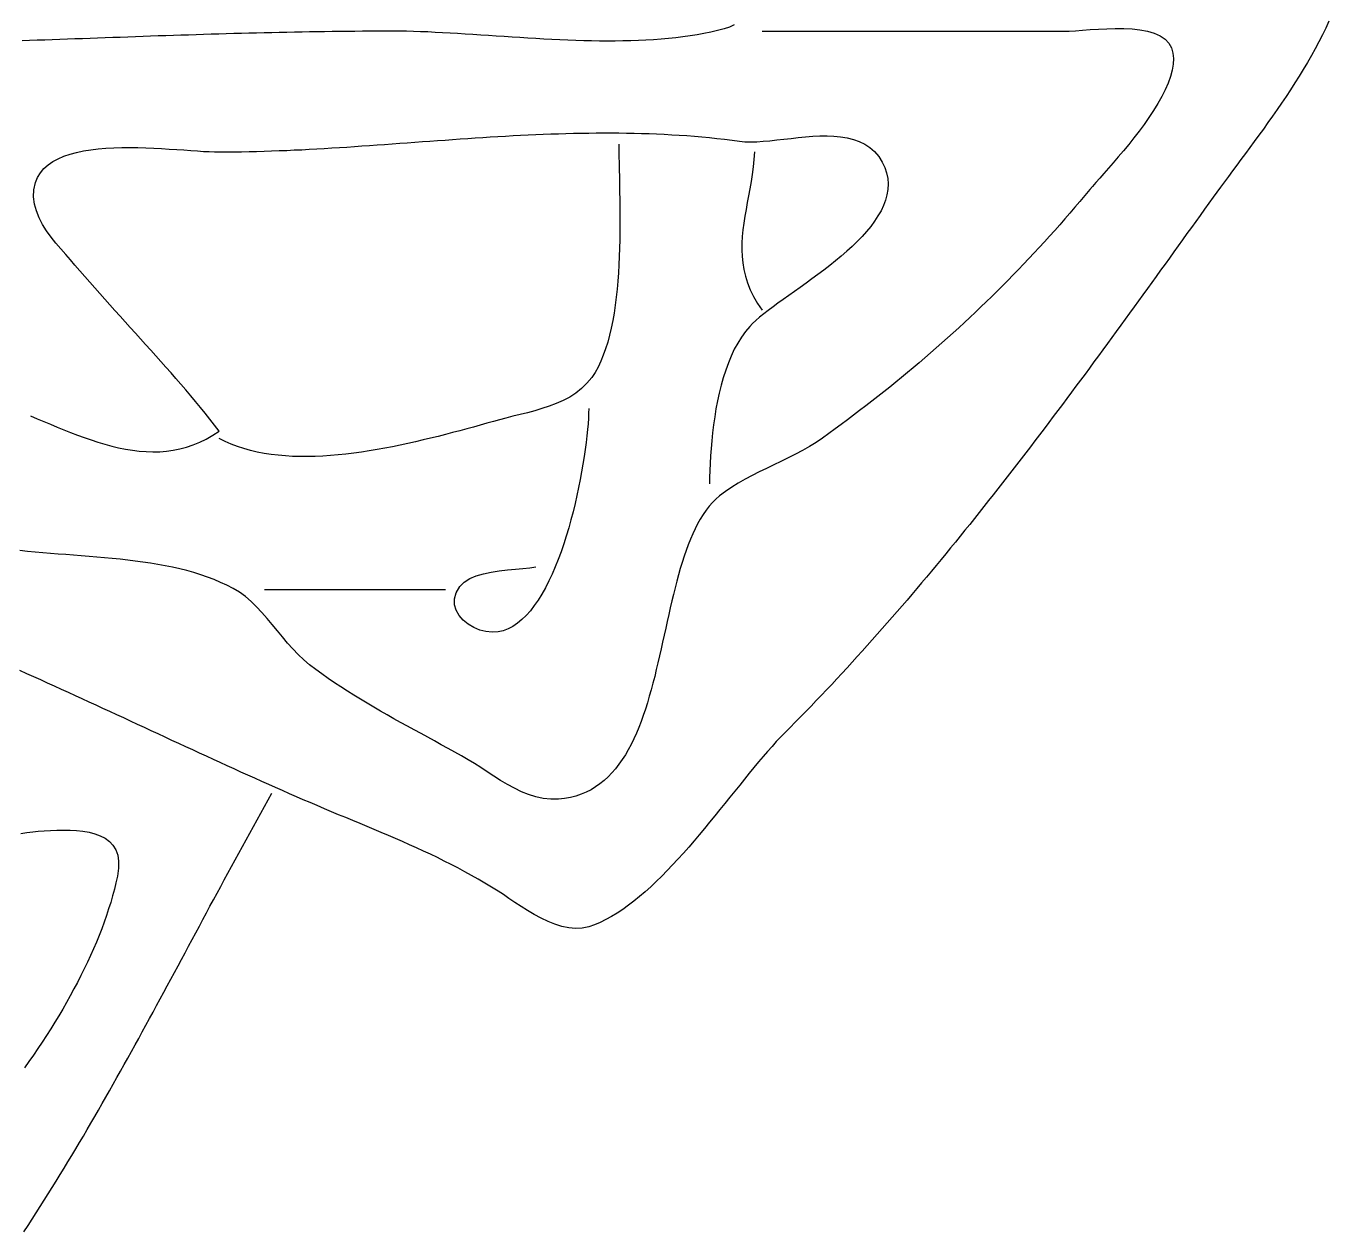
# Model space of a CAD drawing. Header units: millimetres. Extents: x 11 to 803, y 3 to 1113.
# Drawn here: x 627.9 to 800.7, y 557.8 to 717.6 of the extents above; entities that cross this region are included whole.
import ezdxf

# ---------------------------------------------------------------- set-up
doc = ezdxf.new("R2010")
doc.units = ezdxf.units.MM
doc.layers.add('0_0_0', color=3, linetype='Continuous')

msp = doc.modelspace()

# ---------------------------------------------------------------- linework, layer by layer
at = {"layer": '0_0_0'}
for points in [[(800.67, 718.24), (800.25, 717.33), (799.8, 716.42), (799.33, 715.5), (798.85, 714.59), (798.34, 713.68), (797.81, 712.77), (797.27, 711.86), (796.71, 710.95), (796.15, 710.06), (795.57, 709.16), (794.98, 708.27), (794.39, 707.39), (793.79, 706.52), (793.19, 705.65), (792.59, 704.8), (791.98, 703.95), (791.38, 703.12), (790.78, 702.29), (790.18, 701.48), (789.59, 700.69), (789.01, 699.91), (788.44, 699.14), (787.89, 698.39), (787.34, 697.66), (786.81, 696.94), (786.3, 696.25), (785.8, 695.57), (785.33, 694.92), (784.75, 694.11), (784.17, 693.31), (783.59, 692.5), (783.01, 691.69), (782.43, 690.89), (781.85, 690.08), (781.27, 689.27), (780.69, 688.46), (780.1, 687.65), (779.52, 686.84), (778.94, 686.03), (778.36, 685.22), (777.77, 684.41), (777.19, 683.6), (776.6, 682.79), (776.01, 681.98), (775.43, 681.17), (774.84, 680.36), (774.25, 679.55), (773.66, 678.74), (773.07, 677.94), (772.48, 677.13), (771.89, 676.32), (771.3, 675.51), (770.71, 674.7), (770.11, 673.89), (769.52, 673.08), (768.92, 672.27), (768.33, 671.47), (767.73, 670.66), (767.13, 669.85), (766.53, 669.05), (765.93, 668.24), (765.33, 667.44), (764.73, 666.63), (764.12, 665.83), (763.52, 665.03), (762.91, 664.23), (762.3, 663.43), (761.69, 662.63), (761.09, 661.83), (760.47, 661.03), (759.86, 660.23), (759.25, 659.44), (758.63, 658.64), (758.02, 657.85), (757.4, 657.06), (756.78, 656.26), (756.16, 655.47), (755.54, 654.69), (754.91, 653.9), (754.29, 653.11), (753.66, 652.33), (753.04, 651.54), (752.41, 650.76), (751.78, 649.98), (751.14, 649.2), (750.51, 648.42), (749.87, 647.65), (749.24, 646.87), (748.6, 646.1), (747.96, 645.33), (747.31, 644.56), (746.67, 643.8), (746.02, 643.03), (745.37, 642.27), (744.73, 641.51), (744.07, 640.75), (743.42, 639.99), (742.76, 639.23), (742.11, 638.48), (741.45, 637.73), (740.79, 636.98), (740.12, 636.23), (739.46, 635.49), (738.79, 634.75), (738.12, 634.01), (737.45, 633.27), (736.78, 632.53), (736.1, 631.8), (735.42, 631.07), (734.74, 630.34), (734.06, 629.62), (733.38, 628.9), (732.69, 628.18), (732, 627.46), (731.31, 626.75), (730.62, 626.03), (729.92, 625.32), (729.22, 624.62), (728.52, 623.92), (727.97, 623.35), (727.4, 622.75), (726.83, 622.11), (726.24, 621.45), (725.65, 620.76), (725.04, 620.05), (724.43, 619.31), (723.81, 618.55), (723.18, 617.78), (722.54, 616.99), (721.9, 616.19), (721.24, 615.38), (720.58, 614.56), (719.92, 613.73), (719.24, 612.9), (718.56, 612.07), (717.88, 611.24), (717.19, 610.41), (716.49, 609.59), (715.79, 608.78), (715.08, 607.98), (714.36, 607.19), (713.65, 606.41), (712.93, 605.66), (712.2, 604.92), (711.47, 604.2), (710.74, 603.51), (710, 602.85), (709.26, 602.22), (708.52, 601.61), (707.78, 601.05), (707.03, 600.51), (706.28, 600.02), (705.53, 599.57), (704.78, 599.16), (704.03, 598.79), (703.28, 598.47), (702.52, 598.21), (701.67, 598.02), (700.79, 597.97), (699.89, 598.05), (698.97, 598.25), (698.05, 598.54), (697.13, 598.91), (696.21, 599.35), (695.31, 599.84), (694.42, 600.36), (693.57, 600.9), (692.74, 601.44), (691.95, 601.97), (691.21, 602.47), (690.52, 602.92), (689.65, 603.46), (688.77, 604), (687.88, 604.52), (686.99, 605.02), (686.1, 605.51), (685.19, 606), (684.29, 606.46), (683.38, 606.92), (682.46, 607.37), (681.54, 607.81), (680.62, 608.24), (679.69, 608.67), (678.76, 609.08), (677.83, 609.5), (676.9, 609.9), (675.96, 610.3), (675.02, 610.7), (674.08, 611.1), (673.14, 611.49), (672.2, 611.89), (671.25, 612.28), (670.31, 612.67), (669.36, 613.06), (668.41, 613.46), (667.47, 613.86), (666.52, 614.26), (665.6, 614.66), (664.68, 615.05), (663.76, 615.45), (662.84, 615.85), (661.93, 616.26), (661.01, 616.66), (660.09, 617.07), (659.17, 617.48), (658.26, 617.89), (657.34, 618.3), (656.42, 618.71), (655.51, 619.13), (654.59, 619.54), (653.68, 619.96), (652.76, 620.38), (651.85, 620.8), (650.93, 621.22), (650.02, 621.64), (649.1, 622.06), (648.19, 622.49), (647.27, 622.91), (646.36, 623.33), (645.44, 623.76), (644.53, 624.18), (643.62, 624.6), (642.7, 625.03), (641.79, 625.45), (640.87, 625.88), (639.95, 626.3), (639.04, 626.72), (638.12, 627.15), (637.21, 627.57), (636.29, 627.99), (635.37, 628.41), (634.46, 628.83), (633.54, 629.25), (632.62, 629.67), (631.7, 630.09), (630.78, 630.51), (629.86, 630.92), (628.94, 631.34), (628.02, 631.75), (627.1, 632.16)], [(725.52, 716.92), (765.52, 716.92), (766.24, 716.93), (767.08, 716.98), (768.01, 717.05), (769.03, 717.12), (770.1, 717.19), (771.21, 717.25), (772.34, 717.28), (773.47, 717.27), (774.56, 717.22), (775.61, 717.11), (776.6, 716.93), (777.49, 716.67), (778.28, 716.32), (778.94, 715.87), (779.44, 715.31), (779.78, 714.69), (779.98, 714.02), (780.06, 713.3), (780.03, 712.54), (779.9, 711.73), (779.67, 710.9), (779.36, 710.03), (778.97, 709.15), (778.51, 708.24), (778, 707.33), (777.43, 706.41), (776.81, 705.49), (776.17, 704.57), (775.5, 703.67), (774.81, 702.78), (774.12, 701.91), (773.42, 701.07), (772.74, 700.26), (772.07, 699.48), (771.44, 698.75), (770.83, 698.07), (770.28, 697.44), (769.77, 696.86), (769.33, 696.35), (768.96, 695.92), (768.3, 695.13), (767.65, 694.35), (766.98, 693.57), (766.32, 692.79), (765.65, 692.03), (764.98, 691.26), (764.31, 690.5), (763.63, 689.75), (762.95, 689), (762.27, 688.26), (761.58, 687.52), (760.89, 686.78), (760.19, 686.05), (759.5, 685.32), (758.8, 684.6), (758.09, 683.88), (757.38, 683.17), (756.67, 682.46), (755.96, 681.76), (755.24, 681.06), (754.52, 680.36), (753.79, 679.67), (753.06, 678.98), (752.33, 678.29), (751.59, 677.61), (750.85, 676.94), (750.11, 676.26), (749.36, 675.6), (748.61, 674.93), (747.85, 674.27), (747.09, 673.61), (746.32, 672.96), (745.56, 672.31), (744.78, 671.67), (744.01, 671.02), (743.23, 670.39), (742.44, 669.75), (741.65, 669.12), (740.86, 668.49), (740.06, 667.87), (739.26, 667.25), (738.45, 666.63), (737.64, 666.01), (736.83, 665.4), (736.01, 664.79), (735.19, 664.19), (734.36, 663.59), (733.52, 662.99), (732.67, 662.41), (731.78, 661.86), (730.87, 661.35), (729.93, 660.85), (728.98, 660.37), (728.01, 659.9), (727.05, 659.43), (726.08, 658.97), (725.12, 658.5), (724.18, 658.03), (723.25, 657.54), (722.35, 657.02), (721.49, 656.49), (720.66, 655.92), (719.87, 655.32), (719.39, 654.9), (718.93, 654.44), (718.5, 653.94), (718.09, 653.41), (717.7, 652.85), (717.32, 652.25), (716.97, 651.62), (716.63, 650.97), (716.31, 650.28), (716, 649.58), (715.71, 648.84), (715.43, 648.08), (715.16, 647.31), (714.91, 646.51), (714.66, 645.69), (714.42, 644.86), (714.19, 644.01), (713.97, 643.15), (713.76, 642.27), (713.54, 641.39), (713.34, 640.49), (713.13, 639.59), (712.93, 638.69), (712.73, 637.77), (712.53, 636.86), (712.33, 635.94), (712.13, 635.03), (711.92, 634.12), (711.71, 633.21), (711.49, 632.3), (711.27, 631.4), (711.04, 630.51), (710.81, 629.63), (710.56, 628.76), (710.3, 627.9), (710.04, 627.06), (709.76, 626.23), (709.47, 625.42), (709.16, 624.63), (708.84, 623.86), (708.5, 623.11), (708.15, 622.38), (707.77, 621.68), (707.38, 621), (706.97, 620.36), (706.54, 619.74), (706.08, 619.16), (705.6, 618.6), (705.1, 618.08), (704.57, 617.6), (704.02, 617.15), (703.44, 616.75), (702.83, 616.38), (702.19, 616.06), (701.52, 615.78), (700.82, 615.54), (700.09, 615.35), (699.32, 615.21), (698.52, 615.12), (697.5, 615.1), (696.5, 615.21), (695.52, 615.42), (694.55, 615.73), (693.6, 616.11), (692.67, 616.57), (691.75, 617.07), (690.85, 617.61), (689.96, 618.17), (689.08, 618.74), (688.22, 619.3), (687.37, 619.84), (686.52, 620.35), (685.65, 620.85), (684.76, 621.35), (683.87, 621.85), (682.98, 622.34), (682.09, 622.84), (681.19, 623.33), (680.29, 623.82), (679.39, 624.31), (678.49, 624.8), (677.59, 625.29), (676.69, 625.79), (675.8, 626.29), (674.91, 626.8), (674.02, 627.31), (673.13, 627.83), (672.26, 628.36), (671.39, 628.89), (670.52, 629.44), (669.66, 629.99), (668.82, 630.55), (667.98, 631.13), (667.15, 631.72), (666.33, 632.32), (665.52, 632.93), (664.75, 633.58), (664.01, 634.28), (663.3, 635.03), (662.6, 635.82), (661.92, 636.63), (661.24, 637.45), (660.57, 638.26), (659.89, 639.07), (659.2, 639.86), (658.49, 640.61), (657.76, 641.32), (657.01, 641.97), (656.21, 642.55), (655.38, 643.05), (654.56, 643.47), (653.72, 643.86), (652.85, 644.22), (651.97, 644.56), (651.08, 644.87), (650.16, 645.15), (649.24, 645.41), (648.29, 645.64), (647.34, 645.86), (646.37, 646.06), (645.4, 646.24), (644.41, 646.4), (643.41, 646.55), (642.41, 646.68), (641.4, 646.81), (640.38, 646.92), (639.36, 647.02), (638.34, 647.12), (637.31, 647.21), (636.28, 647.29), (635.25, 647.37), (634.22, 647.45), (633.19, 647.53), (632.17, 647.61), (631.15, 647.69), (630.13, 647.78), (629.12, 647.87), (628.11, 647.96), (627.11, 648.07)], [(721.81, 717.77), (721.18, 717.47), (720.47, 717.23), (719.59, 717.01), (718.71, 716.8), (717.81, 716.61), (716.89, 716.44), (715.96, 716.29), (715.01, 716.16), (714.06, 716.04), (713.09, 715.94), (712.11, 715.85), (711.12, 715.78), (710.12, 715.72), (709.11, 715.67), (708.09, 715.64), (707.07, 715.62), (706.04, 715.6), (705, 715.6), (703.96, 715.61), (702.91, 715.63), (701.86, 715.65), (700.81, 715.69), (699.75, 715.73), (698.7, 715.77), (697.64, 715.82), (696.58, 715.88), (695.52, 715.94), (694.47, 716), (693.41, 716.07), (692.36, 716.13), (691.31, 716.2), (690.27, 716.27), (689.23, 716.34), (688.2, 716.41), (687.17, 716.48), (686.15, 716.54), (685.14, 716.6), (684.14, 716.66), (683.15, 716.72), (682.17, 716.76), (681.19, 716.81), (680.23, 716.84), (679.29, 716.87), (678.35, 716.9), (677.43, 716.91), (676.52, 716.92), (675.52, 716.91), (674.52, 716.91), (673.52, 716.91), (672.52, 716.9), (671.52, 716.89), (670.52, 716.89), (669.52, 716.87), (668.51, 716.86), (667.51, 716.85), (666.51, 716.83), (665.51, 716.82), (664.51, 716.8), (663.5, 716.78), (662.5, 716.76), (661.5, 716.74), (660.49, 716.72), (659.49, 716.7), (658.49, 716.67), (657.48, 716.65), (656.48, 716.62), (655.48, 716.59), (654.47, 716.56), (653.47, 716.54), (652.46, 716.51), (651.46, 716.48), (650.46, 716.44), (649.45, 716.41), (648.45, 716.38), (647.45, 716.35), (646.44, 716.31), (645.44, 716.28), (644.43, 716.25), (643.43, 716.21), (642.43, 716.18), (641.42, 716.14), (640.42, 716.1), (639.42, 716.07), (638.41, 716.03), (637.41, 716), (636.41, 715.96), (635.41, 715.92), (634.4, 715.89), (633.4, 715.85), (632.4, 715.81), (631.4, 715.78), (630.39, 715.74), (629.39, 715.71), (628.39, 715.67), (627.39, 715.64)], [(628.52, 665.92), (629.39, 665.55), (630.27, 665.18), (631.15, 664.81), (632.04, 664.44), (632.94, 664.08), (633.83, 663.73), (634.74, 663.38), (635.64, 663.05), (636.55, 662.74), (637.46, 662.44), (638.37, 662.17), (639.28, 661.93), (640.19, 661.71), (641.1, 661.53), (642.02, 661.37), (642.93, 661.26), (643.83, 661.19), (644.74, 661.16), (645.64, 661.18), (646.54, 661.24), (647.43, 661.36), (648.32, 661.54), (649.21, 661.77), (650.08, 662.07), (650.96, 662.42), (651.82, 662.85), (652.68, 663.35), (653.52, 663.92), (652.91, 664.71), (652.3, 665.49), (651.67, 666.28), (651.04, 667.05), (650.4, 667.83), (649.76, 668.6), (649.11, 669.36), (648.46, 670.13), (647.8, 670.89), (647.14, 671.64), (646.47, 672.4), (645.8, 673.15), (645.13, 673.9), (644.45, 674.65), (643.78, 675.4), (643.1, 676.15), (642.42, 676.9), (641.74, 677.64), (641.06, 678.39), (640.39, 679.14), (639.71, 679.89), (639.03, 680.63), (638.36, 681.38), (637.69, 682.13), (637.02, 682.89), (636.36, 683.64), (635.7, 684.4), (635.04, 685.15), (634.39, 685.92), (633.81, 686.59), (633.18, 687.3), (632.53, 688.05), (631.88, 688.82), (631.25, 689.62), (630.65, 690.46), (630.11, 691.31), (629.65, 692.19), (629.29, 693.09), (629.04, 694.01), (628.92, 694.94), (628.97, 695.89), (629.18, 696.86), (629.46, 697.54), (629.84, 698.15), (630.3, 698.71), (630.85, 699.2), (631.48, 699.63), (632.17, 700.01), (632.93, 700.34), (633.75, 700.62), (634.62, 700.85), (635.54, 701.05), (636.5, 701.2), (637.49, 701.32), (638.51, 701.41), (639.55, 701.47), (640.61, 701.5), (641.67, 701.5), (642.74, 701.49), (643.8, 701.46), (644.86, 701.42), (645.9, 701.37), (646.91, 701.3), (647.9, 701.24), (648.86, 701.17), (649.77, 701.11), (650.64, 701.05), (651.46, 700.99), (652.21, 700.95), (652.9, 700.93), (653.52, 700.92), (654.52, 700.92), (655.51, 700.93), (656.5, 700.94), (657.5, 700.96), (658.49, 700.98), (659.49, 701.01), (660.48, 701.04), (661.48, 701.08), (662.48, 701.12), (663.47, 701.17), (664.47, 701.21), (665.47, 701.27), (666.47, 701.32), (667.46, 701.38), (668.46, 701.44), (669.46, 701.5), (670.46, 701.56), (671.46, 701.63), (672.46, 701.7), (673.46, 701.77), (674.46, 701.84), (675.46, 701.91), (676.46, 701.98), (677.46, 702.06), (678.46, 702.13), (679.46, 702.2), (680.47, 702.28), (681.47, 702.35), (682.47, 702.42), (683.47, 702.49), (684.47, 702.57), (685.47, 702.64), (686.48, 702.7), (687.48, 702.77), (688.48, 702.84), (689.48, 702.9), (690.49, 702.96), (691.49, 703.02), (692.49, 703.07), (693.49, 703.13), (694.5, 703.17), (695.5, 703.22), (696.5, 703.26), (697.5, 703.3), (698.51, 703.33), (699.51, 703.36), (700.51, 703.39), (701.51, 703.41), (702.52, 703.42), (703.52, 703.43), (704.52, 703.44), (705.52, 703.44), (706.52, 703.43), (707.53, 703.42), (708.53, 703.4), (709.53, 703.37), (710.53, 703.34), (711.53, 703.3), (712.53, 703.25), (713.53, 703.2), (714.53, 703.14), (715.53, 703.07), (716.53, 702.99), (717.53, 702.9), (718.53, 702.81), (719.53, 702.7), (720.53, 702.59), (721.53, 702.47), (722.52, 702.33), (723.24, 702.27), (724.01, 702.25), (724.82, 702.27), (725.67, 702.32), (726.56, 702.4), (727.47, 702.5), (728.4, 702.6), (729.35, 702.71), (730.31, 702.82), (731.27, 702.91), (732.23, 702.98), (733.18, 703.03), (734.12, 703.04), (735.04, 703.01), (735.93, 702.92), (736.79, 702.78), (737.62, 702.58), (738.4, 702.3), (739.13, 701.95), (739.8, 701.5), (740.42, 700.96), (740.97, 700.32), (741.44, 699.57), (741.78, 698.84), (742.02, 698.12), (742.17, 697.39), (742.22, 696.67), (742.19, 695.95), (742.07, 695.24), (741.88, 694.53), (741.61, 693.82), (741.28, 693.12), (740.88, 692.42), (740.43, 691.73), (739.92, 691.05), (739.36, 690.37), (738.76, 689.7), (738.12, 689.04), (737.44, 688.39), (736.73, 687.74), (736, 687.1), (735.25, 686.48), (734.48, 685.86), (733.7, 685.26), (732.91, 684.66), (732.13, 684.08), (731.34, 683.51), (730.56, 682.95), (729.8, 682.4), (729.05, 681.87), (728.32, 681.35), (727.62, 680.85), (726.96, 680.36), (726.32, 679.89), (725.73, 679.43), (725.19, 678.99), (724.69, 678.57), (724.25, 678.16), (723.87, 677.77), (723.3, 677.1), (722.77, 676.37), (722.28, 675.58), (721.83, 674.75), (721.42, 673.86), (721.04, 672.94), (720.69, 671.98), (720.37, 670.99), (720.09, 669.98), (719.83, 668.95), (719.6, 667.9), (719.4, 666.85), (719.23, 665.79), (719.07, 664.73), (718.94, 663.68), (718.83, 662.63), (718.74, 661.61), (718.66, 660.61), (718.61, 659.63), (718.57, 658.69), (718.54, 657.78), (718.52, 656.92)], [(706.52, 701.92), (706.53, 701.13), (706.54, 700.3), (706.55, 699.43), (706.57, 698.53), (706.59, 697.59), (706.61, 696.62), (706.62, 695.63), (706.64, 694.61), (706.65, 693.57), (706.66, 692.51), (706.66, 691.44), (706.66, 690.35), (706.64, 689.26), (706.62, 688.16), (706.58, 687.06), (706.53, 685.96), (706.47, 684.87), (706.39, 683.78), (706.3, 682.7), (706.18, 681.64), (706.05, 680.59), (705.9, 679.56), (705.72, 678.55), (705.52, 677.57), (705.3, 676.62), (705.05, 675.7), (704.77, 674.81), (704.46, 673.97), (704.13, 673.16), (703.76, 672.4), (703.36, 671.69), (702.92, 671.02), (702.29, 670.24), (701.58, 669.55), (700.82, 668.94), (700, 668.41), (699.13, 667.95), (698.22, 667.55), (697.29, 667.2), (696.33, 666.89), (695.37, 666.61), (694.39, 666.35), (693.42, 666.11), (692.46, 665.87), (691.52, 665.62), (690.71, 665.4), (689.88, 665.17), (689.03, 664.94), (688.15, 664.7), (687.26, 664.45), (686.35, 664.2), (685.42, 663.96), (684.48, 663.71), (683.52, 663.46), (682.55, 663.21), (681.56, 662.97), (680.57, 662.73), (679.57, 662.49), (678.56, 662.27), (677.54, 662.05), (676.52, 661.84), (675.49, 661.65), (674.46, 661.46), (673.43, 661.29), (672.39, 661.13), (671.36, 660.99), (670.33, 660.86), (669.3, 660.75), (668.28, 660.67), (667.26, 660.6), (666.25, 660.55), (665.25, 660.53), (664.26, 660.54), (663.27, 660.56), (662.3, 660.62), (661.35, 660.7), (660.4, 660.81), (659.48, 660.96), (658.57, 661.13), (657.67, 661.34), (656.8, 661.58), (655.95, 661.86), (655.12, 662.17), (654.31, 662.52), (653.52, 662.92)], [(724.52, 700.92), (724.44, 699.91), (724.33, 698.92), (724.2, 697.94), (724.05, 696.99), (723.88, 696.04), (723.71, 695.11), (723.54, 694.19), (723.38, 693.28), (723.22, 692.38), (723.09, 691.48), (722.97, 690.59), (722.89, 689.71), (722.84, 688.83), (722.83, 687.95), (722.87, 687.07), (722.95, 686.19), (723.1, 685.31), (723.31, 684.43), (723.59, 683.54), (723.95, 682.64), (724.38, 681.74), (724.91, 680.83), (725.52, 679.92)], [(702.52, 666.92), (702.51, 666.3), (702.48, 665.63), (702.43, 664.89), (702.36, 664.11), (702.28, 663.27), (702.17, 662.39), (702.05, 661.47), (701.92, 660.52), (701.76, 659.54), (701.59, 658.52), (701.4, 657.49), (701.19, 656.44), (700.96, 655.37), (700.72, 654.3), (700.45, 653.22), (700.17, 652.14), (699.87, 651.07), (699.55, 650), (699.21, 648.95), (698.86, 647.92), (698.48, 646.9), (698.08, 645.91), (697.67, 644.96), (697.24, 644.04), (696.79, 643.15), (696.32, 642.31), (695.82, 641.52), (695.31, 640.78), (694.79, 640.1), (694.24, 639.48), (693.67, 638.93), (693.08, 638.44), (692.47, 638.03), (691.84, 637.7), (691.19, 637.45), (690.52, 637.29), (689.73, 637.24), (688.9, 637.33), (688.08, 637.54), (687.28, 637.88), (686.54, 638.32), (685.89, 638.86), (685.35, 639.48), (684.96, 640.16), (684.74, 640.9), (684.73, 641.68), (684.95, 642.49), (685.43, 643.31), (686, 643.89), (686.74, 644.36), (687.6, 644.72), (688.57, 645.01), (689.6, 645.22), (690.67, 645.38), (691.75, 645.51), (692.8, 645.61), (693.81, 645.7), (694.72, 645.8), (695.52, 645.92)], [(659.52, 642.92), (683.52, 642.92)], [(627.64, 557.76), (628.19, 558.6), (628.73, 559.44), (629.27, 560.28), (629.81, 561.12), (630.34, 561.96), (630.87, 562.81), (631.4, 563.66), (631.92, 564.5), (632.45, 565.35), (632.96, 566.2), (633.48, 567.05), (633.99, 567.9), (634.5, 568.76), (635.01, 569.61), (635.52, 570.47), (636.02, 571.32), (636.52, 572.18), (637.02, 573.04), (637.51, 573.9), (638.01, 574.76), (638.5, 575.62), (638.99, 576.48), (639.48, 577.35), (639.97, 578.21), (640.45, 579.08), (640.93, 579.94), (641.42, 580.81), (641.9, 581.68), (642.38, 582.55), (642.86, 583.41), (643.33, 584.28), (643.81, 585.15), (644.29, 586.03), (644.76, 586.9), (645.23, 587.77), (645.71, 588.64), (646.18, 589.52), (646.65, 590.39), (647.12, 591.27), (647.6, 592.14), (648.07, 593.02), (648.54, 593.89), (649.01, 594.77), (649.48, 595.65), (649.95, 596.53), (650.42, 597.41), (650.9, 598.28), (651.37, 599.16), (651.84, 600.04), (652.31, 600.92), (652.79, 601.8), (653.26, 602.68), (653.74, 603.56), (654.21, 604.45), (654.69, 605.33), (655.17, 606.21), (655.65, 607.09), (656.13, 607.97), (656.61, 608.85), (657.09, 609.74), (657.58, 610.62), (658.07, 611.5), (658.55, 612.38), (659.04, 613.27), (659.53, 614.15), (660.03, 615.03), (660.52, 615.92)], [(627.23, 610.55), (628.03, 610.69), (628.8, 610.79), (629.52, 610.86), (630.32, 610.91), (631.16, 610.96), (632.02, 611), (632.89, 611.01), (633.76, 611), (634.63, 610.96), (635.47, 610.87), (636.29, 610.73), (637.05, 610.53), (637.76, 610.27), (638.41, 609.93), (638.97, 609.52), (639.44, 609.02), (639.81, 608.42), (640.07, 607.71), (640.2, 606.9), (640.19, 605.97), (640.03, 604.91), (639.84, 604.05), (639.63, 603.18), (639.4, 602.32), (639.14, 601.44), (638.87, 600.57), (638.58, 599.69), (638.27, 598.81), (637.95, 597.93), (637.6, 597.05), (637.24, 596.16), (636.87, 595.28), (636.47, 594.39), (636.06, 593.5), (635.64, 592.62), (635.2, 591.73), (634.74, 590.84), (634.27, 589.96), (633.79, 589.07), (633.29, 588.19), (632.79, 587.3), (632.27, 586.42), (631.73, 585.55), (631.19, 584.67), (630.63, 583.8), (630.07, 582.93), (629.49, 582.06), (628.9, 581.2), (628.31, 580.34), (627.7, 579.49)]]:
    msp.add_lwpolyline(points, dxfattribs=at)

doc.saveas('drawing.dxf')
